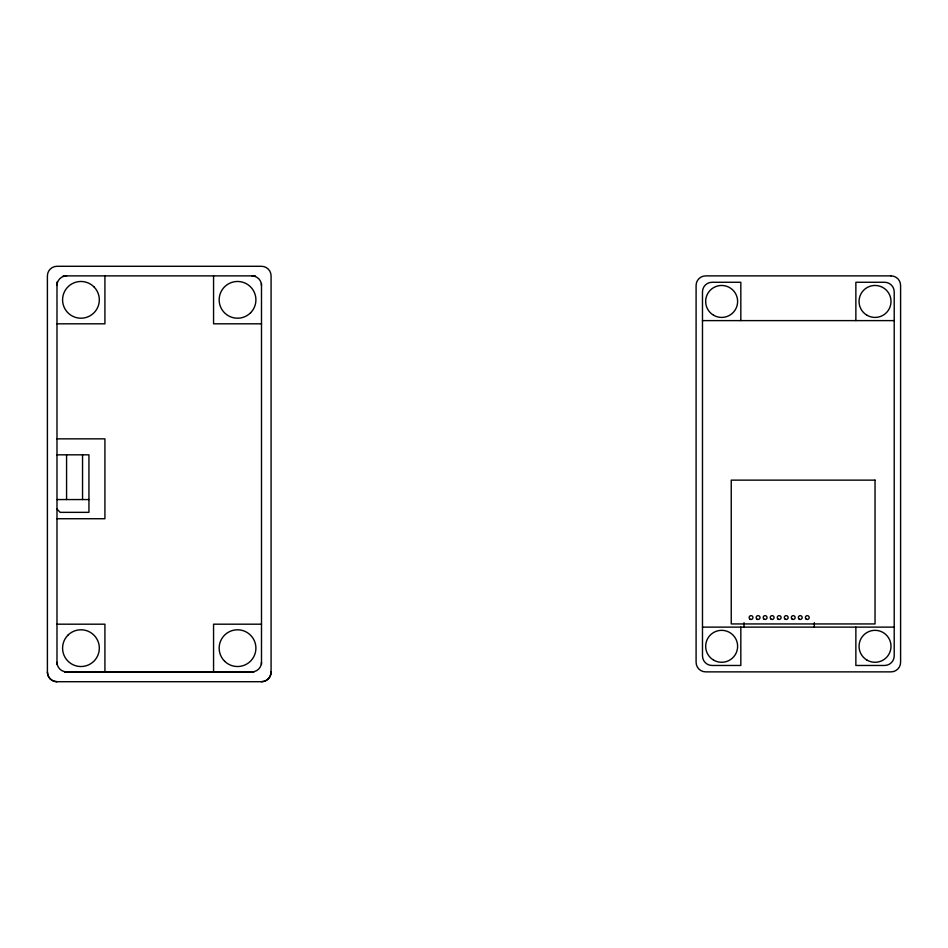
<?xml version="1.0" encoding="UTF-8"?>
<svg xmlns="http://www.w3.org/2000/svg" width="948" height="948" viewBox="0 0 948 948"><rect width="100%" height="100%" fill="white"/><g stroke="black" fill="none" stroke-linecap="round" stroke-linejoin="round"><path stroke-width="1.42" d="M63.149 275.88L255.332 275.88M702.48 320.614L894.213 320.614M56.987 323.813L104.92 323.813L104.92 275.88M261.494 323.813L213.561 323.813L213.561 275.88M56.987 438.853L104.92 438.853L104.92 518.734L56.987 518.734M56.987 454.827L88.946 454.827L88.946 512.347L60.186 512.347L56.987 509.147M56.987 499.56L88.946 499.56M56.987 624.187L104.92 624.187L104.92 672.12M261.494 624.187L213.561 624.187L213.561 672.12M702.48 627.126L894.213 627.126M64.618 672.12L253.874 672.12M56.987 681.707L261.494 681.707A9.693 9.693 0 0 0 271.081 672.12L271.081 275.88A9.587 9.587 0 0 0 261.494 266.293L56.987 266.293A9.587 9.587 0 0 0 47.4 275.88L47.4 672.12A9.681 9.681 0 0 0 56.987 681.707A9.587 9.587 0 0 1 47.4 671.871M855.866 320.614L855.866 282.267L884.626 282.267A9.587 9.587 0 0 1 894.213 291.854L894.213 655.886A9.587 9.587 0 0 1 884.626 665.472L855.866 665.472L855.866 627.126M814.32 622.706L814.32 627.126M744.026 622.706L744.026 627.126M740.826 320.614L740.826 282.267L712.067 282.267A9.587 9.587 0 0 0 702.48 291.854L702.48 655.886A9.587 9.587 0 0 0 712.067 665.472L740.826 665.472L740.826 627.126M261.494 283.511L261.494 664.489M82.547 454.827L82.547 499.56M66.573 454.827L66.573 499.56M56.987 282.042L56.987 664.489M56.987 285.466A9.587 9.587 0 0 1 66.573 275.88M56.987 662.285A9.587 9.587 0 0 0 66.573 671.871L251.907 671.871A9.587 9.587 0 0 0 261.494 662.285M251.907 275.88A9.587 9.587 0 0 1 261.494 285.466M271.081 671.871A9.587 9.587 0 0 1 261.494 681.707M250.592 312.769L250.189 313.16A18.379 18.379 0 0 1 219.746 304.45A18.379 18.379 0 0 1 242.143 282.054A18.379 18.379 0 0 1 250.853 312.508L250.592 312.769M67.936 635.136L67.64 635.492A18.379 18.379 0 0 0 76.35 665.946A18.379 18.379 0 0 0 98.746 643.55A18.379 18.379 0 0 0 68.292 634.84L68.019 635.089M891.013 275.88L705.679 275.88A9.587 9.587 0 0 0 696.093 285.466L696.093 662.285A9.587 9.587 0 0 0 705.679 671.871L891.013 671.871A9.587 9.587 0 0 0 900.6 662.285L900.6 285.466A9.587 9.587 0 0 0 891.013 275.88M875.04 480.138L731.24 480.138L731.24 623.938L875.04 623.938L875.04 480.138M93.971 286.829L93.615 286.533A18.379 18.379 0 0 0 63.16 295.243A18.379 18.379 0 0 0 85.557 317.627A18.379 18.379 0 0 0 94.267 287.185L93.971 286.829M224.605 661.218L224.214 660.815A18.379 18.379 0 0 1 232.924 630.373A18.379 18.379 0 0 1 255.32 652.757A18.379 18.379 0 0 1 224.866 661.467L224.605 661.218M806.227 619.139A1.92 1.92 0 0 0 809.201 617.669A1.92 1.92 0 0 0 806.44 615.833A1.92 1.92 0 0 0 806.227 619.139M799.2 619.139A1.92 1.92 0 0 0 802.174 617.669A1.92 1.92 0 0 0 799.413 615.833A1.92 1.92 0 0 0 799.2 619.139M792.173 619.139A1.92 1.92 0 0 0 795.147 617.669A1.92 1.92 0 0 0 792.374 615.833A1.92 1.92 0 0 0 792.173 619.139M785.145 619.139A1.92 1.92 0 0 0 788.12 617.669A1.92 1.92 0 0 0 785.347 615.833A1.92 1.92 0 0 0 785.145 619.139M778.107 619.139A1.92 1.92 0 0 0 781.081 617.669A1.92 1.92 0 0 0 778.32 615.833A1.92 1.92 0 0 0 778.107 619.139M771.186 619.21A1.92 1.92 0 0 0 774.054 617.539A1.92 1.92 0 0 0 771.186 615.88A1.92 1.92 0 0 0 771.186 619.21M764.052 619.139A1.92 1.92 0 0 0 767.027 617.669A1.92 1.92 0 0 0 764.254 615.833A1.92 1.92 0 0 0 764.052 619.139M757.014 619.139A1.92 1.92 0 0 0 760 617.669A1.92 1.92 0 0 0 757.227 615.833A1.92 1.92 0 0 0 757.014 619.139M749.986 619.139A1.92 1.92 0 0 0 752.961 617.669A1.92 1.92 0 0 0 750.2 615.833A1.92 1.92 0 0 0 749.986 619.139M866.958 660.092A15.974 15.974 0 0 0 891.013 646.406A15.974 15.974 0 0 0 867.136 632.423A15.974 15.974 0 0 0 866.958 660.092M866.958 315.234A15.974 15.974 0 0 0 891.013 301.547A15.974 15.974 0 0 0 867.136 287.552A15.974 15.974 0 0 0 866.958 315.234M713.571 315.234A15.974 15.974 0 0 0 737.627 301.547A15.974 15.974 0 0 0 713.749 287.552A15.974 15.974 0 0 0 713.571 315.234M713.571 660.092A15.974 15.974 0 0 0 737.627 646.406A15.974 15.974 0 0 0 713.749 632.423A15.974 15.974 0 0 0 713.571 660.092"/></g></svg>
